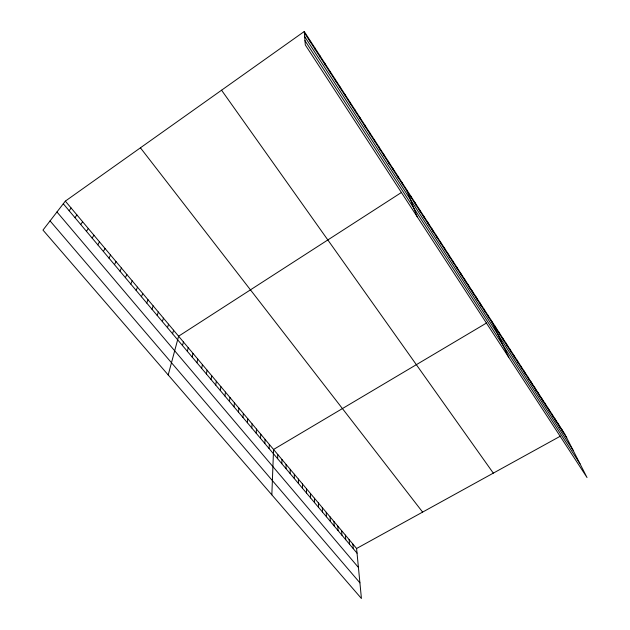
<?xml version="1.0" encoding="UTF-8"?>
<svg xmlns="http://www.w3.org/2000/svg" width="630" height="630" viewBox="0 0 630 630"><rect width="100%" height="100%" fill="white"/><g stroke="black" fill="none" stroke-linecap="round" stroke-linejoin="round"><path stroke-width="0.94" d="M290.194 473.65L290.217 469.342M286.036 468.704L286.091 464.42M281.846 463.727L281.941 459.467M277.633 458.719L277.759 454.482M271.837 494.849L273.554 449.466L486.549 323.001M269.128 448.599L269.325 444.418M264.836 443.496L265.065 439.338M260.521 438.354L260.781 434.22M256.166 433.18L256.465 429.077M251.787 427.975L252.118 423.895M247.385 422.738L247.748 418.682M242.944 417.462L243.353 413.438M238.479 412.146L238.92 408.153M233.99 406.799L234.462 402.838M229.462 401.42L229.974 397.483M224.91 396.002L225.461 392.096M220.327 390.553L220.909 386.678M215.704 385.064L216.334 381.213M211.058 379.536L211.727 375.724M206.38 373.968L207.089 370.188M201.671 368.369L202.419 364.62M196.93 362.73L197.718 359.013M192.158 357.045L192.985 353.367M187.346 351.327L188.22 347.681M182.511 345.571L183.424 341.964M168.202 374.96L178.597 336.2L401.53 192.418M172.581 333.766L173.581 330.222M167.486 327.702L168.533 324.206M162.359 321.607L163.453 318.142M157.193 315.457L158.335 312.031M151.987 309.267L153.177 305.881M146.743 303.038L147.979 299.691M141.466 296.754L142.75 293.454M136.143 290.43L137.482 287.17M130.788 284.059L132.174 280.838M125.394 277.641L126.827 274.459M119.952 271.176L121.448 268.041M114.479 264.655L116.022 261.568M108.959 258.095L110.557 255.048M103.399 251.48L105.052 248.48M97.8 244.818L99.501 241.865M92.153 238.108L93.917 235.203M86.468 231.344L88.287 228.485M80.742 224.532L82.617 221.721M74.97 217.665L76.899 214.909M69.15 210.751L71.143 208.042M65.339 201.12L42.974 230.084L361.431 598.5L356.588 548.502L65.339 201.12L304.251 31.5L564.669 433.794L587.026 477.54L305.306 44.919L304.251 31.5M356.588 548.502L560.542 436.07M50.061 220.902L359.919 582.852M56.96 211.971L358.423 567.457M63.291 203.773L357.045 553.164M140.427 147.814L422.62 512.103M221.563 90.208L493.314 473.13M304.644 36.508L573.119 450.332M304.967 40.643L580.01 463.806M304.345 32.721L566.748 437.858M561.393 428.731L563.448 432.771M558.093 423.636L560.133 427.652M554.77 418.509L556.794 422.494M551.431 413.351L553.431 417.304M548.068 408.153L550.053 412.083M544.69 402.932L546.651 406.83M541.28 397.664L543.225 401.538M537.855 392.372L539.776 396.215M534.405 387.041L536.303 390.852M530.933 381.678L532.807 385.458M527.436 376.275L529.287 380.032M523.916 370.842L525.751 374.566M520.372 365.368L522.183 369.062M516.805 359.864L518.6 363.518M513.222 354.32L514.986 357.942M509.607 348.736L511.347 352.327M505.969 343.114L507.685 346.673M502.307 337.459L504 340.988M498.621 331.766L500.291 335.255M494.912 326.033L496.558 329.49M491.172 320.26L508.717 357.289M487.407 314.449L489.006 317.827M483.62 308.598L485.195 311.945M479.808 302.707L481.351 306.015M475.965 296.769L477.485 300.045M472.098 290.8L473.587 294.029M468.208 284.784L469.673 287.981M464.286 278.728L465.72 281.878M460.341 272.625L461.743 275.743M456.364 266.49L457.742 269.561M452.364 260.3L453.71 263.332M448.332 254.071L449.647 257.064M444.268 247.803L445.552 250.748M440.181 241.487L441.433 244.385M436.062 235.124L437.283 237.982M431.912 228.714L433.109 231.525M427.738 222.264L428.896 225.028M423.525 215.759L424.659 218.476M419.289 209.215L420.383 211.885M415.02 202.624L416.084 205.246M410.721 195.977L411.752 198.552M406.389 189.284L417.225 216.783M401.893 182.338L402.853 184.81M397.365 175.345L398.286 177.762M392.797 168.289L393.679 170.659M388.198 161.185L389.041 163.493M383.568 154.027L384.371 156.279M378.89 146.814L379.662 149.011M374.189 139.537L374.913 141.679M369.44 132.213L370.133 134.292M364.66 124.827L365.305 126.851M359.848 117.385L360.447 119.346M354.989 109.888L355.548 111.786M350.099 102.328L350.611 104.163M345.161 94.705L345.642 96.477M340.192 87.027L340.625 88.728M335.176 79.285L335.562 80.924M330.128 71.481L330.466 73.056M325.033 63.614L325.324 65.118M319.898 55.684L320.142 57.117M314.724 47.683L314.921 49.053M309.511 39.627L309.653 40.919M352.871 544.068L353.296 548.706M349.138 539.603L349.532 544.233M345.374 535.122L345.744 539.729M341.586 530.602L341.933 535.193M337.782 526.066L338.097 530.633M333.947 521.498L334.246 526.042M330.096 516.899L330.364 521.427M326.222 512.277L326.458 516.781M322.316 507.623L322.529 512.111M318.394 502.937L318.575 507.41M314.441 498.228L314.591 502.677M310.464 493.487L310.59 497.913M306.471 488.715L306.558 493.117M302.447 483.919L302.51 488.297M298.399 479.091L298.431 483.446M294.32 474.233L294.32 478.564"/></g></svg>
